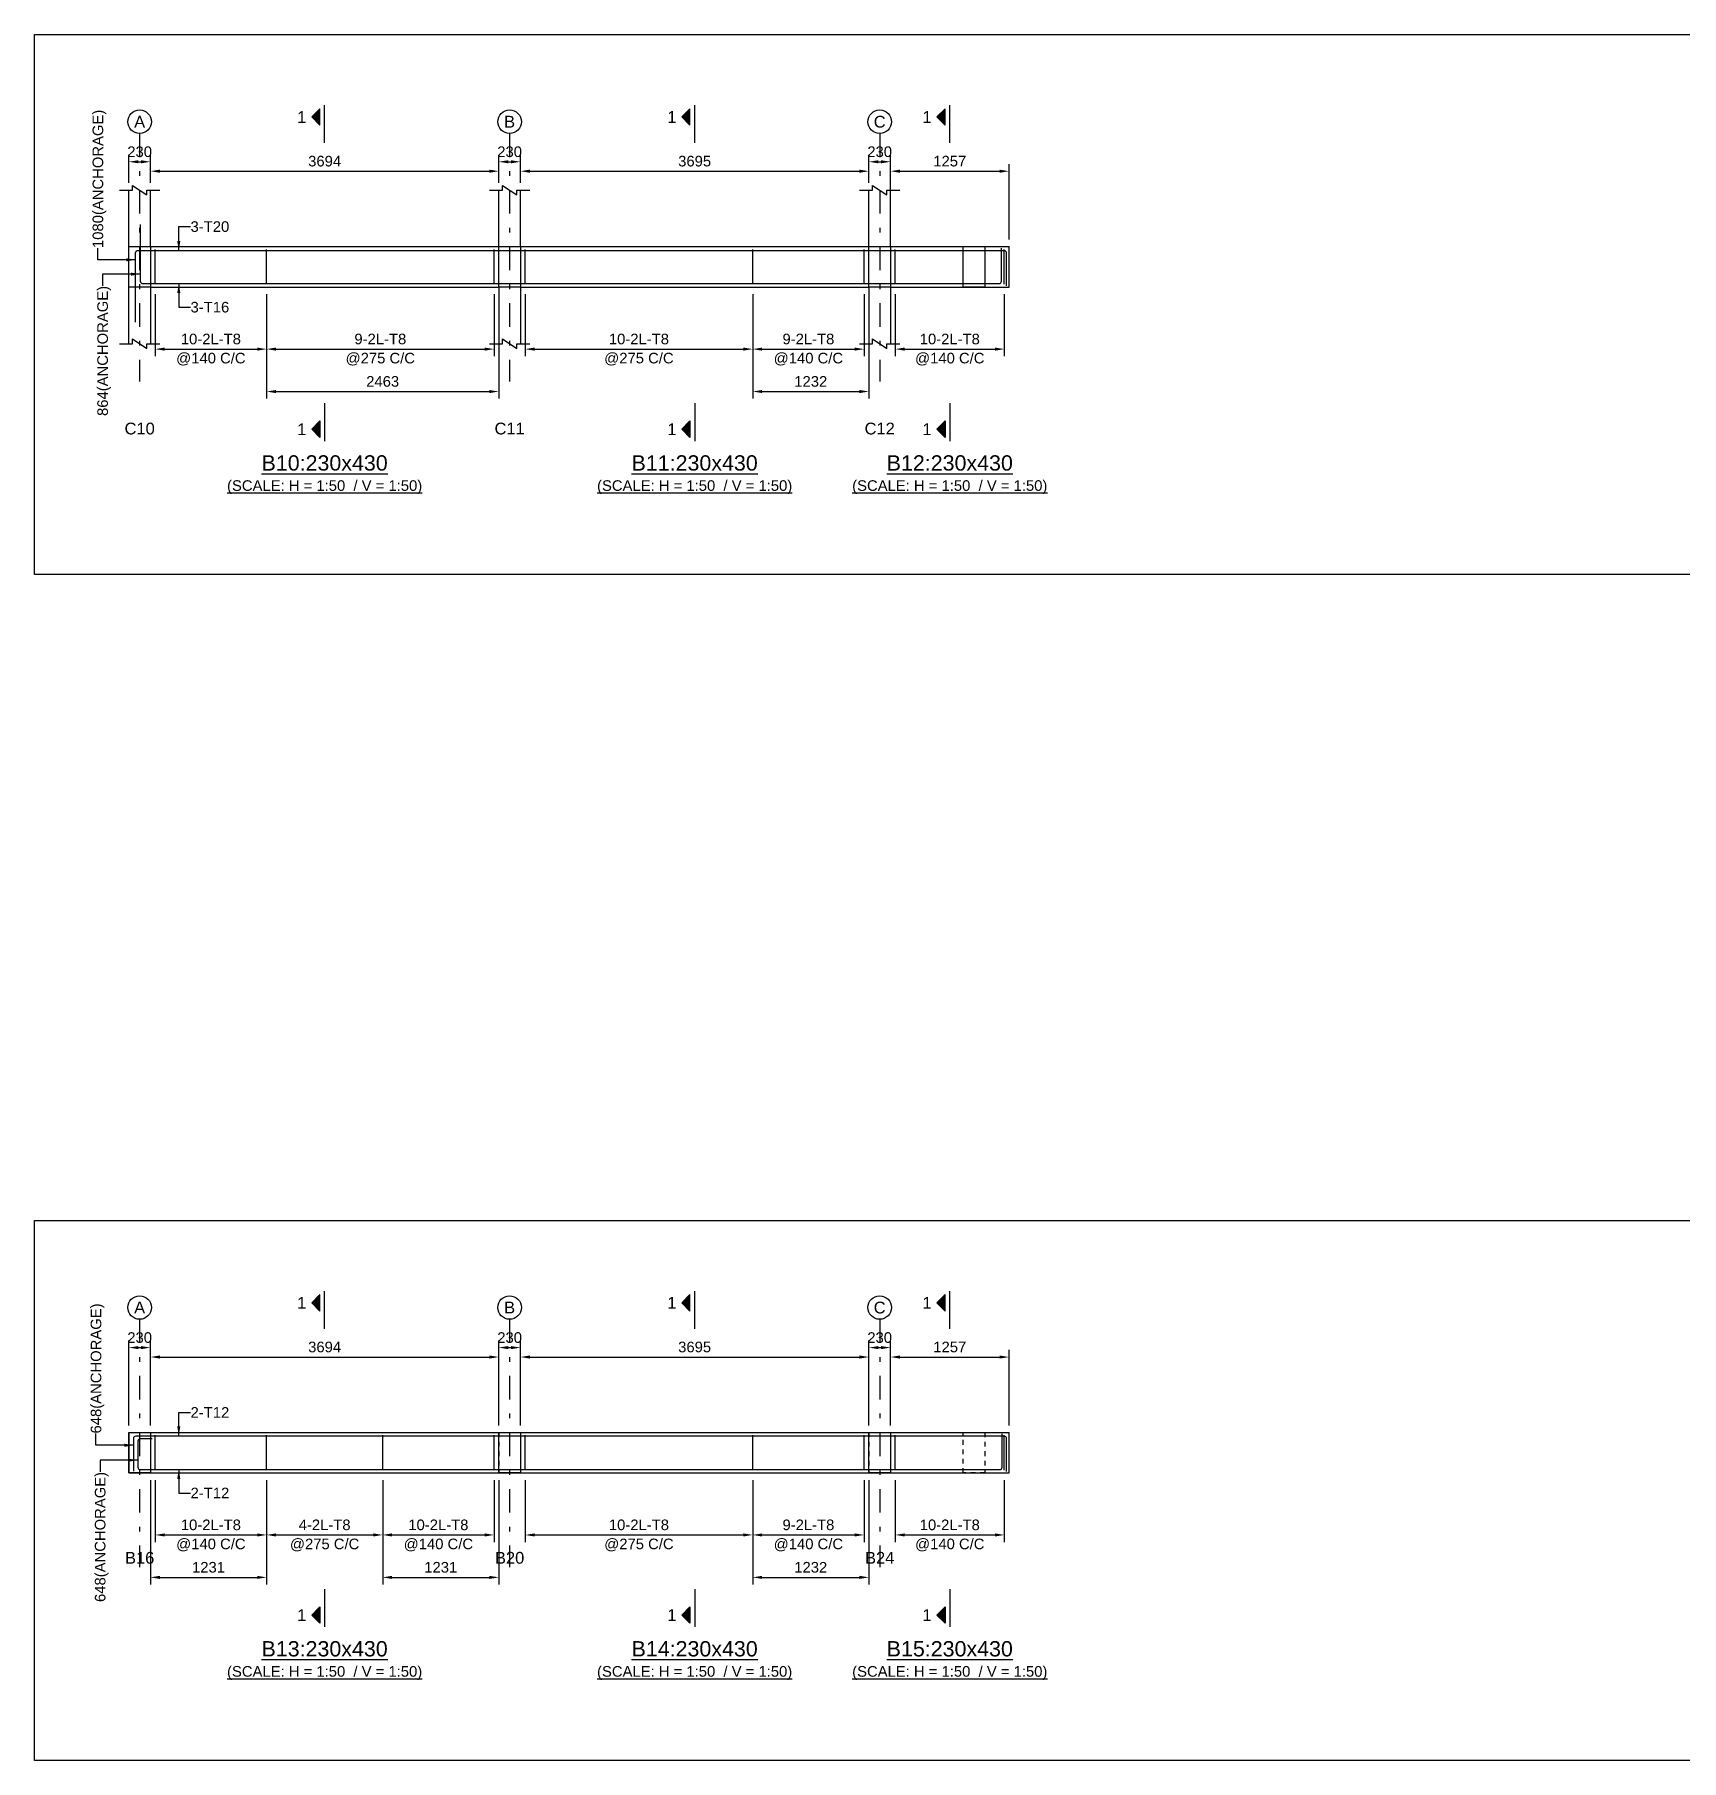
# Model space of a CAD drawing. Header units: inches. Extents: x -2000 to 93976, y -209440 to 3300.
# Drawn here: x -2000 to 32936, y -108800 to -72180 of the extents above; entities that cross this region are included whole.
import ezdxf
from ezdxf.enums import TextEntityAlignment as Align

# ---------------------------------------------------------------- set-up
doc = ezdxf.new("R2010")
doc.units = ezdxf.units.IN
doc.header["$LTSCALE"] = 1000
doc.header["$MEASUREMENT"] = 0
doc.linetypes.add('SCCenter', pattern=[1.2, 0.5, -0.3, 0.1, -0.3])
doc.linetypes.add('SCHidden', pattern=[0.2, 0.1, -0.1])
for name, color, linetype in [('Concrete Line', 2, 'Continuous'), ('Cut Line', 31, 'Continuous'), ('Dimension', 31, 'Continuous'), ('Grid', 8, 'Continuous'), ('Labels', 4, 'Continuous'), ('Labels_Support', 4, 'Continuous'), ('Link', 225, 'Continuous'), ('Reinforcement', 4, 'Continuous'), ('Schedule Border', 60, 'Continuous'), ('Section Mark', 5, 'Continuous'), ('Solid', 25, 'Continuous'), ('Text', 31, 'Continuous'), ('Text_Scale', 31, 'Continuous')]:
    doc.layers.add(name, color=color, linetype=linetype)
doc.styles.add('SC-SansSerif', font='SansSerif')
doc.styles.get("Standard").update_dxf_attribs({"font": 'txt.shx'})
doc.dimstyles.new('SCBBSDimStyl', dxfattribs={"dimtxt": 225, "dimasz": 200, "dimexe": 150, "dimexo": 150, "dimgap": 100, "dimtad": 1, "dimtoh": 1, "dimdec": 0, "dimzin": 0, "dimdsep": 46, "dimtxsty": 'SC-SansSerif', "dimcen": 0.09, "dimclrd": 8, "dimclre": 8, "dimclrt": 31, "dimadec": 0, "dimazin": 0, "dimtfac": 1, "dimtdec": 0, "dimtix": 1, "dimtofl": 0, "dimtmove": 0, "dimatfit": 3, "dimfxl": 1, "dimtolj": 1, "dimtzin": 0, "dimarcsym": 0})
doc.dimstyles.get("Standard").update_dxf_attribs({"dimtxt": 0.18, "dimasz": 200, "dimexe": 0.18, "dimexo": 0.0625, "dimgap": 0.09, "dimtad": 0, "dimtih": 1, "dimtoh": 1, "dimdec": 4, "dimzin": 0, "dimdsep": 46, "dimtxsty": 'Standard', "dimcen": 0.09, "dimadec": 0, "dimazin": 0, "dimtfac": 1, "dimtdec": 4, "dimtofl": 0, "dimtmove": 0, "dimatfit": 3, "dimfxl": 1, "dimtolj": 1, "dimtzin": 0, "dimarcsym": 0})

# ---------------------------------------------------------------- blocks, each defined once
blk = doc.blocks.new('*D47')
at = {"color": 8, "linetype": 'ByBlock', "lineweight": -2}
for p, q in [((560, -77690), (560, -79005)), ((2923, -77690), (2923, -79005)), ((760, -78855), (2723, -78855))]:
    blk.add_line(p, q, dxfattribs=at)
at = {"color": 8}
for points in [[(560, -78855), (760, -78822), (760, -78888)], [(2923, -78855), (2723, -78888), (2723, -78822)]]:
    blk.add_solid(points, dxfattribs=at)
at = {"layer": 'DEFPOINTS', "color": 31}
for p in [(560, -77540), (2923, -77540), (560, -78855)]:
    blk.add_point(p, dxfattribs=at)
at = {"color": 31, "char_height": 225, "attachment_point": 5, "style": 'SC-SansSerif'}
for s, insert in [('\\A1;10-2L-T8', (1741, -78642)), ('\\A1;@140 C/C', (1741, -79068))]:
    blk.add_mtext(s, dxfattribs=dict(at, insert=insert))
blk = doc.blocks.new('*D48')
at = {"color": 8, "linetype": 'ByBlock', "lineweight": -2}
for p, q in [((2923, -77690), (2923, -79005)), ((7748, -77690), (7748, -79005)), ((3123, -78855), (7548, -78855))]:
    blk.add_line(p, q, dxfattribs=at)
at = {"color": 8}
for points in [[(2923, -78855), (3123, -78822), (3123, -78888)], [(7748, -78855), (7548, -78888), (7548, -78822)]]:
    blk.add_solid(points, dxfattribs=at)
at = {"layer": 'DEFPOINTS', "color": 31}
for p in [(2923, -77540), (7748, -77540), (2923, -78855)]:
    blk.add_point(p, dxfattribs=at)
at = {"color": 31, "char_height": 225, "attachment_point": 5, "style": 'SC-SansSerif'}
for s, insert in [('\\A1;9-2L-T8', (5335, -78642)), ('\\A1;@275 C/C', (5335, -79068))]:
    blk.add_mtext(s, dxfattribs=dict(at, insert=insert))
blk = doc.blocks.new('*D49')
at = {"color": 8, "linetype": 'ByBlock', "lineweight": -2}
for p, q in [((2923, -77690), (2923, -79905)), ((7848, -77690), (7848, -79905)), ((3123, -79755), (7648, -79755))]:
    blk.add_line(p, q, dxfattribs=at)
at = {"color": 8}
for points in [[(2923, -79755), (3123, -79722), (3123, -79788)], [(7848, -79755), (7648, -79788), (7648, -79722)]]:
    blk.add_solid(points, dxfattribs=at)
at = {"layer": 'DEFPOINTS', "color": 31}
for p in [(2923, -77540), (7848, -77540), (2923, -79755)]:
    blk.add_point(p, dxfattribs=at)
at = {"color": 31, "insert": (5385, -79542), "char_height": 225, "attachment_point": 5, "style": 'SC-SansSerif'}
blk.add_mtext('\\A1;2463', dxfattribs=at)
blk = doc.blocks.new('*D50')
at = {"color": 8, "linetype": 'ByBlock', "lineweight": -2}
for p, q in [((8408, -77690), (8408, -79005)), ((13235, -77690), (13235, -79005)), ((8608, -78855), (13035, -78855))]:
    blk.add_line(p, q, dxfattribs=at)
at = {"color": 8}
for points in [[(8408, -78855), (8608, -78822), (8608, -78888)], [(13235, -78855), (13035, -78888), (13035, -78822)]]:
    blk.add_solid(points, dxfattribs=at)
at = {"layer": 'DEFPOINTS', "color": 31}
for p in [(8408, -77540), (13235, -77540), (8408, -78855)]:
    blk.add_point(p, dxfattribs=at)
at = {"color": 31, "char_height": 225, "attachment_point": 5, "style": 'SC-SansSerif'}
for s, insert in [('\\A1;10-2L-T8', (10821, -78642)), ('\\A1;@275 C/C', (10821, -79068))]:
    blk.add_mtext(s, dxfattribs=dict(at, insert=insert))
blk = doc.blocks.new('*D51')
at = {"color": 8, "linetype": 'ByBlock', "lineweight": -2}
for p, q in [((13235, -77690), (13235, -79005)), ((15598, -77690), (15598, -79005)), ((13435, -78855), (15398, -78855))]:
    blk.add_line(p, q, dxfattribs=at)
at = {"color": 8}
for points in [[(13235, -78855), (13435, -78822), (13435, -78888)], [(15598, -78855), (15398, -78888), (15398, -78822)]]:
    blk.add_solid(points, dxfattribs=at)
at = {"layer": 'DEFPOINTS', "color": 31}
for p in [(13235, -77540), (15598, -77540), (13235, -78855)]:
    blk.add_point(p, dxfattribs=at)
at = {"color": 31, "char_height": 225, "attachment_point": 5, "style": 'SC-SansSerif'}
for s, insert in [('\\A1;9-2L-T8', (14416, -78642)), ('\\A1;@140 C/C', (14416, -79068))]:
    blk.add_mtext(s, dxfattribs=dict(at, insert=insert))
blk = doc.blocks.new('*D52')
at = {"color": 8, "linetype": 'ByBlock', "lineweight": -2}
for p, q in [((13235, -77690), (13235, -79905)), ((15698, -77690), (15698, -79905)), ((13435, -79755), (15498, -79755))]:
    blk.add_line(p, q, dxfattribs=at)
at = {"color": 8}
for points in [[(13235, -79755), (13435, -79722), (13435, -79788)], [(15698, -79755), (15498, -79788), (15498, -79722)]]:
    blk.add_solid(points, dxfattribs=at)
at = {"layer": 'DEFPOINTS', "color": 31}
for p in [(13235, -77540), (15698, -77540), (13235, -79755)]:
    blk.add_point(p, dxfattribs=at)
at = {"color": 31, "insert": (14466, -79542), "char_height": 225, "attachment_point": 5, "style": 'SC-SansSerif'}
blk.add_mtext('\\A1;1232', dxfattribs=at)
blk = doc.blocks.new('*D53')
at = {"color": 8, "linetype": 'ByBlock', "lineweight": -2}
for p, q in [((16258, -77690), (16258, -79005)), ((18572, -77690), (18572, -79005)), ((16458, -78855), (18372, -78855))]:
    blk.add_line(p, q, dxfattribs=at)
at = {"color": 8}
for points in [[(16258, -78855), (16458, -78822), (16458, -78888)], [(18572, -78855), (18372, -78888), (18372, -78822)]]:
    blk.add_solid(points, dxfattribs=at)
at = {"layer": 'DEFPOINTS', "color": 31}
for p in [(16258, -77540), (18572, -77540), (16258, -78855)]:
    blk.add_point(p, dxfattribs=at)
at = {"color": 31, "char_height": 225, "attachment_point": 5, "style": 'SC-SansSerif'}
for s, insert in [('\\A1;10-2L-T8', (17415, -78642)), ('\\A1;@140 C/C', (17415, -79068))]:
    blk.add_mtext(s, dxfattribs=dict(at, insert=insert))
blk = doc.blocks.new('*D60')
at = {"color": 8, "linetype": 'ByBlock', "lineweight": -2}
for p, q in [((460, -75330), (460, -74930)), ((7848, -75330), (7848, -74930)), ((660, -75080), (7648, -75080))]:
    blk.add_line(p, q, dxfattribs=at)
at = {"color": 8}
for points in [[(460, -75080), (660, -75047), (660, -75113)], [(7848, -75080), (7648, -75113), (7648, -75047)]]:
    blk.add_solid(points, dxfattribs=at)
at = {"layer": 'DEFPOINTS', "color": 31}
for p in [(460, -75080), (460, -75480), (7848, -75480)]:
    blk.add_point(p, dxfattribs=at)
at = {"color": 31, "insert": (4154, -74868), "char_height": 225, "attachment_point": 5, "style": 'SC-SansSerif'}
blk.add_mtext('\\A1;3694', dxfattribs=at)
blk = doc.blocks.new('*D61')
at = {"color": 8, "linetype": 'ByBlock', "lineweight": -2}
for p, q in [((8308, -75330), (8308, -74930)), ((15698, -75330), (15698, -74930)), ((8508, -75080), (15498, -75080))]:
    blk.add_line(p, q, dxfattribs=at)
at = {"color": 8}
for points in [[(8308, -75080), (8508, -75047), (8508, -75113)], [(15698, -75080), (15498, -75113), (15498, -75047)]]:
    blk.add_solid(points, dxfattribs=at)
at = {"layer": 'DEFPOINTS', "color": 31}
for p in [(8308, -75080), (8308, -75480), (15698, -75480)]:
    blk.add_point(p, dxfattribs=at)
at = {"color": 31, "insert": (12003, -74868), "char_height": 225, "attachment_point": 5, "style": 'SC-SansSerif'}
blk.add_mtext('\\A1;3695', dxfattribs=at)
blk = doc.blocks.new('*D62')
at = {"color": 8, "linetype": 'ByBlock', "lineweight": -2}
for p, q in [((16158, -75330), (16158, -74930)), ((18672, -76530), (18672, -74930)), ((16358, -75080), (18472, -75080))]:
    blk.add_line(p, q, dxfattribs=at)
at = {"color": 8}
for points in [[(16158, -75080), (16358, -75047), (16358, -75113)], [(18672, -75080), (18472, -75113), (18472, -75047)]]:
    blk.add_solid(points, dxfattribs=at)
at = {"layer": 'DEFPOINTS', "color": 31}
for p in [(16158, -75080), (16158, -75480), (18672, -76680)]:
    blk.add_point(p, dxfattribs=at)
at = {"color": 31, "insert": (17415, -74868), "char_height": 225, "attachment_point": 5, "style": 'SC-SansSerif'}
blk.add_mtext('\\A1;1257', dxfattribs=at)
blk = doc.blocks.new('*D63')
at = {"color": 8, "linetype": 'ByBlock', "lineweight": -2}
for p, q in [((0, -75330), (0, -74730)), ((200, -74880), (260, -74880)), ((460, -75330), (460, -74730))]:
    blk.add_line(p, q, dxfattribs=at)
at = {"color": 8}
for points in [[(0, -74880), (200, -74847), (200, -74913)], [(460, -74880), (260, -74913), (260, -74847)]]:
    blk.add_solid(points, dxfattribs=at)
at = {"layer": 'DEFPOINTS', "color": 31}
for p in [(0, -74880), (0, -75480), (460, -75480)]:
    blk.add_point(p, dxfattribs=at)
at = {"color": 31, "insert": (230, -74668), "char_height": 225, "attachment_point": 5, "style": 'SC-SansSerif'}
blk.add_mtext('\\A1;230', dxfattribs=at)
blk = doc.blocks.new('*D64')
at = {"color": 8, "linetype": 'ByBlock', "lineweight": -2}
for p, q in [((7848, -75330), (7848, -74730)), ((8048, -74880), (8108, -74880)), ((8308, -75330), (8308, -74730))]:
    blk.add_line(p, q, dxfattribs=at)
at = {"color": 8}
for points in [[(7848, -74880), (8048, -74847), (8048, -74913)], [(8308, -74880), (8108, -74913), (8108, -74847)]]:
    blk.add_solid(points, dxfattribs=at)
at = {"layer": 'DEFPOINTS', "color": 31}
for p in [(7848, -74880), (7848, -75480), (8308, -75480)]:
    blk.add_point(p, dxfattribs=at)
at = {"color": 31, "insert": (8078, -74668), "char_height": 225, "attachment_point": 5, "style": 'SC-SansSerif'}
blk.add_mtext('\\A1;230', dxfattribs=at)
blk = doc.blocks.new('*D65')
at = {"color": 8, "linetype": 'ByBlock', "lineweight": -2}
for p, q in [((15698, -75330), (15698, -74730)), ((15898, -74880), (15958, -74880)), ((16158, -76530), (16158, -74730))]:
    blk.add_line(p, q, dxfattribs=at)
at = {"color": 8}
for points in [[(15698, -74880), (15898, -74847), (15898, -74913)], [(16158, -74880), (15958, -74913), (15958, -74847)]]:
    blk.add_solid(points, dxfattribs=at)
at = {"layer": 'DEFPOINTS', "color": 31}
for p in [(15698, -74880), (15698, -75480), (16158, -76680)]:
    blk.add_point(p, dxfattribs=at)
at = {"color": 31, "insert": (15928, -74668), "char_height": 225, "attachment_point": 5, "style": 'SC-SansSerif'}
blk.add_mtext('\\A1;230', dxfattribs=at)
blk = doc.blocks.new('*D66')
at = {"color": 8, "linetype": 'ByBlock', "lineweight": -2}
for p, q in [((560, -102850), (560, -104165)), ((2923, -102850), (2923, -104165)), ((760, -104015), (2723, -104015))]:
    blk.add_line(p, q, dxfattribs=at)
at = {"color": 8}
for points in [[(560, -104015), (760, -103982), (760, -104048)], [(2923, -104015), (2723, -104048), (2723, -103982)]]:
    blk.add_solid(points, dxfattribs=at)
at = {"layer": 'DEFPOINTS', "color": 31}
for p in [(560, -102700), (2923, -102700), (560, -104015)]:
    blk.add_point(p, dxfattribs=at)
at = {"color": 31, "char_height": 225, "attachment_point": 5, "style": 'SC-SansSerif'}
for s, insert in [('\\A1;10-2L-T8', (1741, -103802)), ('\\A1;@140 C/C', (1741, -104228))]:
    blk.add_mtext(s, dxfattribs=dict(at, insert=insert))
blk = doc.blocks.new('*D67')
at = {"color": 8, "linetype": 'ByBlock', "lineweight": -2}
for p, q in [((460, -102850), (460, -105065)), ((2923, -102850), (2923, -105065)), ((660, -104915), (2723, -104915))]:
    blk.add_line(p, q, dxfattribs=at)
at = {"color": 8}
for points in [[(460, -104915), (660, -104882), (660, -104948)], [(2923, -104915), (2723, -104948), (2723, -104882)]]:
    blk.add_solid(points, dxfattribs=at)
at = {"layer": 'DEFPOINTS', "color": 31}
for p in [(460, -102700), (2923, -102700), (460, -104915)]:
    blk.add_point(p, dxfattribs=at)
at = {"color": 31, "insert": (1691, -104702), "char_height": 225, "attachment_point": 5, "style": 'SC-SansSerif'}
blk.add_mtext('\\A1;1231', dxfattribs=at)
blk = doc.blocks.new('*D68')
at = {"color": 8, "linetype": 'ByBlock', "lineweight": -2}
for p, q in [((2923, -102850), (2923, -104165)), ((5385, -102850), (5385, -104165)), ((3123, -104015), (5185, -104015))]:
    blk.add_line(p, q, dxfattribs=at)
at = {"color": 8}
for points in [[(2923, -104015), (3123, -103982), (3123, -104048)], [(5385, -104015), (5185, -104048), (5185, -103982)]]:
    blk.add_solid(points, dxfattribs=at)
at = {"layer": 'DEFPOINTS', "color": 31}
for p in [(2923, -102700), (5385, -102700), (2923, -104015)]:
    blk.add_point(p, dxfattribs=at)
at = {"color": 31, "char_height": 225, "attachment_point": 5, "style": 'SC-SansSerif'}
for s, insert in [('\\A1;4-2L-T8', (4154, -103802)), ('\\A1;@275 C/C', (4154, -104228))]:
    blk.add_mtext(s, dxfattribs=dict(at, insert=insert))
blk = doc.blocks.new('*D69')
at = {"color": 8, "linetype": 'ByBlock', "lineweight": -2}
for p, q in [((5385, -102850), (5385, -104165)), ((7748, -102850), (7748, -104165)), ((5585, -104015), (7548, -104015))]:
    blk.add_line(p, q, dxfattribs=at)
at = {"color": 8}
for points in [[(5385, -104015), (5585, -103982), (5585, -104048)], [(7748, -104015), (7548, -104048), (7548, -103982)]]:
    blk.add_solid(points, dxfattribs=at)
at = {"layer": 'DEFPOINTS', "color": 31}
for p in [(5385, -102700), (7748, -102700), (5385, -104015)]:
    blk.add_point(p, dxfattribs=at)
at = {"color": 31, "char_height": 225, "attachment_point": 5, "style": 'SC-SansSerif'}
for s, insert in [('\\A1;10-2L-T8', (6567, -103802)), ('\\A1;@140 C/C', (6567, -104228))]:
    blk.add_mtext(s, dxfattribs=dict(at, insert=insert))
blk = doc.blocks.new('*D70')
at = {"color": 8, "linetype": 'ByBlock', "lineweight": -2}
for p, q in [((5385, -102850), (5385, -105065)), ((7848, -102850), (7848, -105065)), ((5585, -104915), (7648, -104915))]:
    blk.add_line(p, q, dxfattribs=at)
at = {"color": 8}
for points in [[(5385, -104915), (5585, -104882), (5585, -104948)], [(7848, -104915), (7648, -104948), (7648, -104882)]]:
    blk.add_solid(points, dxfattribs=at)
at = {"layer": 'DEFPOINTS', "color": 31}
for p in [(5385, -102700), (7848, -102700), (5385, -104915)]:
    blk.add_point(p, dxfattribs=at)
at = {"color": 31, "insert": (6617, -104702), "char_height": 225, "attachment_point": 5, "style": 'SC-SansSerif'}
blk.add_mtext('\\A1;1231', dxfattribs=at)
blk = doc.blocks.new('*D71')
at = {"color": 8, "linetype": 'ByBlock', "lineweight": -2}
for p, q in [((8408, -102850), (8408, -104165)), ((13235, -102850), (13235, -104165)), ((8608, -104015), (13035, -104015))]:
    blk.add_line(p, q, dxfattribs=at)
at = {"color": 8}
for points in [[(8408, -104015), (8608, -103982), (8608, -104048)], [(13235, -104015), (13035, -104048), (13035, -103982)]]:
    blk.add_solid(points, dxfattribs=at)
at = {"layer": 'DEFPOINTS', "color": 31}
for p in [(8408, -102700), (13235, -102700), (8408, -104015)]:
    blk.add_point(p, dxfattribs=at)
at = {"color": 31, "char_height": 225, "attachment_point": 5, "style": 'SC-SansSerif'}
for s, insert in [('\\A1;10-2L-T8', (10821, -103802)), ('\\A1;@275 C/C', (10821, -104228))]:
    blk.add_mtext(s, dxfattribs=dict(at, insert=insert))
blk = doc.blocks.new('*D72')
at = {"color": 8, "linetype": 'ByBlock', "lineweight": -2}
for p, q in [((13235, -102850), (13235, -104165)), ((15598, -102850), (15598, -104165)), ((13435, -104015), (15398, -104015))]:
    blk.add_line(p, q, dxfattribs=at)
at = {"color": 8}
for points in [[(13235, -104015), (13435, -103982), (13435, -104048)], [(15598, -104015), (15398, -104048), (15398, -103982)]]:
    blk.add_solid(points, dxfattribs=at)
at = {"layer": 'DEFPOINTS', "color": 31}
for p in [(13235, -102700), (15598, -102700), (13235, -104015)]:
    blk.add_point(p, dxfattribs=at)
at = {"color": 31, "char_height": 225, "attachment_point": 5, "style": 'SC-SansSerif'}
for s, insert in [('\\A1;9-2L-T8', (14416, -103802)), ('\\A1;@140 C/C', (14416, -104228))]:
    blk.add_mtext(s, dxfattribs=dict(at, insert=insert))
blk = doc.blocks.new('*D73')
at = {"color": 8, "linetype": 'ByBlock', "lineweight": -2}
for p, q in [((13235, -102850), (13235, -105065)), ((15698, -102850), (15698, -105065)), ((13435, -104915), (15498, -104915))]:
    blk.add_line(p, q, dxfattribs=at)
at = {"color": 8}
for points in [[(13235, -104915), (13435, -104882), (13435, -104948)], [(15698, -104915), (15498, -104948), (15498, -104882)]]:
    blk.add_solid(points, dxfattribs=at)
at = {"layer": 'DEFPOINTS', "color": 31}
for p in [(13235, -102700), (15698, -102700), (13235, -104915)]:
    blk.add_point(p, dxfattribs=at)
at = {"color": 31, "insert": (14466, -104702), "char_height": 225, "attachment_point": 5, "style": 'SC-SansSerif'}
blk.add_mtext('\\A1;1232', dxfattribs=at)
blk = doc.blocks.new('*D74')
at = {"color": 8, "linetype": 'ByBlock', "lineweight": -2}
for p, q in [((16258, -102850), (16258, -104165)), ((18572, -102850), (18572, -104165)), ((16458, -104015), (18372, -104015))]:
    blk.add_line(p, q, dxfattribs=at)
at = {"color": 8}
for points in [[(16258, -104015), (16458, -103982), (16458, -104048)], [(18572, -104015), (18372, -104048), (18372, -103982)]]:
    blk.add_solid(points, dxfattribs=at)
at = {"layer": 'DEFPOINTS', "color": 31}
for p in [(16258, -102700), (18572, -102700), (16258, -104015)]:
    blk.add_point(p, dxfattribs=at)
at = {"color": 31, "char_height": 225, "attachment_point": 5, "style": 'SC-SansSerif'}
for s, insert in [('\\A1;10-2L-T8', (17415, -103802)), ('\\A1;@140 C/C', (17415, -104228))]:
    blk.add_mtext(s, dxfattribs=dict(at, insert=insert))
blk = doc.blocks.new('*D81')
at = {"color": 8, "linetype": 'ByBlock', "lineweight": -2}
for p, q in [((460, -101690), (460, -100090)), ((660, -100240), (7648, -100240)), ((7848, -101690), (7848, -100090))]:
    blk.add_line(p, q, dxfattribs=at)
at = {"color": 8}
for points in [[(460, -100240), (660, -100207), (660, -100273)], [(7848, -100240), (7648, -100273), (7648, -100207)]]:
    blk.add_solid(points, dxfattribs=at)
at = {"layer": 'DEFPOINTS', "color": 31}
for p in [(460, -100240), (460, -101840), (7848, -101840)]:
    blk.add_point(p, dxfattribs=at)
at = {"color": 31, "insert": (4154, -100028), "char_height": 225, "attachment_point": 5, "style": 'SC-SansSerif'}
blk.add_mtext('\\A1;3694', dxfattribs=at)
blk = doc.blocks.new('*D82')
at = {"color": 8, "linetype": 'ByBlock', "lineweight": -2}
for p, q in [((8308, -101690), (8308, -100090)), ((8508, -100240), (15498, -100240)), ((15698, -101690), (15698, -100090))]:
    blk.add_line(p, q, dxfattribs=at)
at = {"color": 8}
for points in [[(8308, -100240), (8508, -100207), (8508, -100273)], [(15698, -100240), (15498, -100273), (15498, -100207)]]:
    blk.add_solid(points, dxfattribs=at)
at = {"layer": 'DEFPOINTS', "color": 31}
for p in [(8308, -100240), (8308, -101840), (15698, -101840)]:
    blk.add_point(p, dxfattribs=at)
at = {"color": 31, "insert": (12003, -100028), "char_height": 225, "attachment_point": 5, "style": 'SC-SansSerif'}
blk.add_mtext('\\A1;3695', dxfattribs=at)
blk = doc.blocks.new('*D83')
at = {"color": 8, "linetype": 'ByBlock', "lineweight": -2}
for p, q in [((16158, -101690), (16158, -100090)), ((16358, -100240), (18472, -100240)), ((18672, -101690), (18672, -100090))]:
    blk.add_line(p, q, dxfattribs=at)
at = {"color": 8}
for points in [[(16158, -100240), (16358, -100207), (16358, -100273)], [(18672, -100240), (18472, -100273), (18472, -100207)]]:
    blk.add_solid(points, dxfattribs=at)
at = {"layer": 'DEFPOINTS', "color": 31}
for p in [(16158, -100240), (16158, -101840), (18672, -101840)]:
    blk.add_point(p, dxfattribs=at)
at = {"color": 31, "insert": (17415, -100028), "char_height": 225, "attachment_point": 5, "style": 'SC-SansSerif'}
blk.add_mtext('\\A1;1257', dxfattribs=at)
blk = doc.blocks.new('*D84')
at = {"color": 8, "linetype": 'ByBlock', "lineweight": -2}
for p, q in [((0, -101690), (0, -99890)), ((460, -101690), (460, -99890)), ((200, -100040), (260, -100040))]:
    blk.add_line(p, q, dxfattribs=at)
at = {"color": 8}
for points in [[(0, -100040), (200, -100007), (200, -100073)], [(460, -100040), (260, -100073), (260, -100007)]]:
    blk.add_solid(points, dxfattribs=at)
at = {"layer": 'DEFPOINTS', "color": 31}
for p in [(0, -100040), (0, -101840), (460, -101840)]:
    blk.add_point(p, dxfattribs=at)
at = {"color": 31, "insert": (230, -99828), "char_height": 225, "attachment_point": 5, "style": 'SC-SansSerif'}
blk.add_mtext('\\A1;230', dxfattribs=at)
blk = doc.blocks.new('*D85')
at = {"color": 8, "linetype": 'ByBlock', "lineweight": -2}
for p, q in [((7848, -101690), (7848, -99890)), ((8308, -101690), (8308, -99890)), ((8048, -100040), (8108, -100040))]:
    blk.add_line(p, q, dxfattribs=at)
at = {"color": 8}
for points in [[(7848, -100040), (8048, -100007), (8048, -100073)], [(8308, -100040), (8108, -100073), (8108, -100007)]]:
    blk.add_solid(points, dxfattribs=at)
at = {"layer": 'DEFPOINTS', "color": 31}
for p in [(7848, -100040), (7848, -101840), (8308, -101840)]:
    blk.add_point(p, dxfattribs=at)
at = {"color": 31, "insert": (8078, -99828), "char_height": 225, "attachment_point": 5, "style": 'SC-SansSerif'}
blk.add_mtext('\\A1;230', dxfattribs=at)
blk = doc.blocks.new('*D86')
at = {"color": 8, "linetype": 'ByBlock', "lineweight": -2}
for p, q in [((15698, -101690), (15698, -99890)), ((16158, -101690), (16158, -99890)), ((15898, -100040), (15958, -100040))]:
    blk.add_line(p, q, dxfattribs=at)
at = {"color": 8}
for points in [[(15698, -100040), (15898, -100007), (15898, -100073)], [(16158, -100040), (15958, -100073), (15958, -100007)]]:
    blk.add_solid(points, dxfattribs=at)
at = {"layer": 'DEFPOINTS', "color": 31}
for p in [(15698, -100040), (15698, -101840), (16158, -101840)]:
    blk.add_point(p, dxfattribs=at)
at = {"color": 31, "insert": (15928, -99828), "char_height": 225, "attachment_point": 5, "style": 'SC-SansSerif'}
blk.add_mtext('\\A1;230', dxfattribs=at)

msp = doc.modelspace()

# ---------------------------------------------------------------- hatches: boundary and pattern name
at = {"layer": 'Solid'}
for points in [[(4054, -73755), (3879, -73930), (4054, -74105), (4054, -73755)], [(11903.5, -73755), (11728.5, -73930), (11903.5, -74105), (11903.5, -73755)], [(17315.5, -73755), (17140.5, -73930), (17315.5, -74105), (17315.5, -73755)], [(4054, -80730), (3879, -80555), (4054, -80380), (4054, -80730)], [(11903.5, -80730), (11728.5, -80555), (11903.5, -80380), (11903.5, -80730)], [(17315.5, -80730), (17140.5, -80555), (17315.5, -80380), (17315.5, -80730)], [(4054, -98915), (3879, -99090), (4054, -99265), (4054, -98915)], [(11903.5, -98915), (11728.5, -99090), (11903.5, -99265), (11903.5, -98915)], [(17315.5, -98915), (17140.5, -99090), (17315.5, -99265), (17315.5, -98915)], [(4054, -105890), (3879, -105715), (4054, -105540), (4054, -105890)], [(11903.5, -105890), (11728.5, -105715), (11903.5, -105540), (11903.5, -105890)], [(17315.5, -105890), (17140.5, -105715), (17315.5, -105540), (17315.5, -105890)]]:
    msp.add_hatch(color=256, dxfattribs=at).paths.add_polyline_path(points, flags=0)

# ---------------------------------------------------------------- linework, layer by layer
at = {"layer": 'Concrete Line'}
for p, q in [((0, -78740), (0, -75480)), ((460, -76680), (460, -75480)), ((7848, -76680), (7848, -75480)), ((8308, -76680), (8308, -75480)), ((15698, -76680), (15698, -75480)), ((16158, -76680), (16158, -75480)), ((18672, -77540), (18672, -76680)), ((460, -77540), (460, -78740)), ((7848, -77540), (7848, -78740)), ((8308, -77540), (8308, -78740)), ((15698, -77540), (15698, -78740)), ((16158, -77540), (16158, -78740)), ((18672, -102700), (18672, -101840))]:
    msp.add_line(p, q, dxfattribs=at)
for points in [[(0, -76680), (460, -76680), (460, -76680), (460, -77540), (460, -77540), (0, -77540), (0, -77540), (0, -76680)], [(7848, -76680), (8308, -76680), (8308, -76680), (8308, -77540), (8308, -77540), (7848, -77540), (7848, -77540), (7848, -76680)], [(15698, -76680), (16158, -76680), (16158, -76680), (16158, -77540), (16158, -77540), (15698, -77540), (15698, -77540), (15698, -76680)], [(17698, -76680), (18158, -76680), (18158, -76680), (18158, -77540), (18158, -77540), (17698, -77540), (17698, -77540), (17698, -76680)], [(0, -101840), (460, -101840), (460, -101840), (460, -102700), (460, -102700), (0, -102700), (0, -102700), (0, -101840)], [(7848, -102700), (7848, -101840), (7848, -101840), (8308, -101840), (8308, -101840), (8308, -102700), (8308, -102700), (7848, -102700)], [(15698, -102700), (15698, -101840), (15698, -101840), (16158, -101840), (16158, -101840), (16158, -102700), (16158, -102700), (15698, -102700)]]:
    msp.add_lwpolyline(points, close=True, dxfattribs=at)
at = {"layer": 'Concrete Line', "linetype": 'SCHidden'}
for points in [[(0, -76680), (460, -76680), (460, -76680), (460, -77540), (460, -77540), (0, -77540), (0, -77540), (0, -76680)], [(7848, -76680), (8308, -76680), (8308, -76680), (8308, -77540), (8308, -77540), (7848, -77540), (7848, -77540), (7848, -76680)], [(15698, -76680), (16158, -76680), (16158, -76680), (16158, -77540), (16158, -77540), (15698, -77540), (15698, -77540), (15698, -76680)], [(17698, -76680), (18158, -76680), (18158, -76680), (18158, -77540), (18158, -77540), (17698, -77540), (17698, -77540), (17698, -76680)], [(0, -101840), (460, -101840), (460, -101840), (460, -102700), (460, -102700), (0, -102700), (0, -102700), (0, -101840)], [(7848, -102700), (7848, -101840), (7848, -101840), (8308, -101840), (8308, -101840), (8308, -102700), (8308, -102700), (7848, -102700)], [(15698, -102700), (15698, -101840), (15698, -101840), (16158, -101840), (16158, -101840), (16158, -102700), (16158, -102700), (15698, -102700)], [(17698, -101840), (18158, -101840), (18158, -101840), (18158, -102700), (18158, -102700), (17698, -102700), (17698, -102700), (17698, -101840)]]:
    msp.add_lwpolyline(points, close=True, dxfattribs=at)
at = {"layer": 'Concrete Line'}
for points in [[(460, -76680), (7848, -76680)], [(8308, -76680), (15698, -76680)], [(16158, -76680), (18672, -76680)], [(460, -77540), (7848, -77540)], [(8308, -77540), (15698, -77540)], [(16158, -77540), (18672, -77540)], [(0, -101840), (460, -101840)], [(0, -101840), (0, -102700)], [(460, -101840), (7848, -101840)], [(7848, -101840), (8308, -101840)], [(8308, -101840), (15698, -101840)], [(15698, -101840), (16158, -101840)], [(16158, -101840), (18672, -101840)], [(0, -102700), (460, -102700)], [(460, -102700), (7848, -102700)], [(7848, -102700), (8308, -102700)], [(8308, -102700), (15698, -102700)], [(15698, -102700), (16158, -102700)], [(16158, -102700), (18672, -102700)]]:
    msp.add_lwpolyline(points, dxfattribs=at)
at = {"layer": 'Concrete Line', "color": 8, "linetype": 'SCHidden'}
for points in [[(460, -101840), (460, -102700)], [(7848, -101840), (7848, -102700)], [(8308, -101840), (8308, -102700)], [(15698, -101840), (15698, -102700)], [(16158, -101840), (16158, -102700)]]:
    msp.add_lwpolyline(points, dxfattribs=at)
at = {"layer": 'Cut Line'}
for points in [[(-200, -75480), (80, -75480), (80, -75380), (380, -75580), (380, -75480), (660, -75480)], [(7648, -75480), (7928, -75480), (7928, -75380), (8228, -75580), (8228, -75480), (8508, -75480)], [(15498, -75480), (15778, -75480), (15778, -75380), (16078, -75580), (16078, -75480), (16358, -75480)], [(-200, -78740), (80, -78740), (80, -78640), (380, -78840), (380, -78740), (660, -78740)], [(7648, -78740), (7928, -78740), (7928, -78640), (8228, -78840), (8228, -78740), (8508, -78740)], [(15498, -78740), (15778, -78740), (15778, -78640), (16078, -78840), (16078, -78740), (16358, -78740)]]:
    msp.add_lwpolyline(points, dxfattribs=at)
at = {"layer": 'Grid', "linetype": 'SCCenter'}
for p, q in [((230, -74280), (230, -79540)), ((8078, -74280), (8078, -79540)), ((15928, -74280), (15928, -79540)), ((230, -99440), (230, -104700)), ((8078, -99440), (8078, -104700)), ((15928, -99440), (15928, -104700))]:
    msp.add_line(p, q, dxfattribs=at)
at = {"layer": 'Grid'}
for centre in [(230, -74030), (8078, -74030), (15928, -74030), (230, -99190), (8078, -99190), (15928, -99190)]:
    msp.add_circle(centre, 250, dxfattribs=at)
at = {"layer": 'Link'}
for p, q in [((560, -77480), (560, -76740)), ((2922.7, -77480), (2922.7, -76740)), ((7748, -77480), (7748, -76740)), ((8408, -77480), (8408, -76740)), ((13234.7, -77480), (13234.7, -76740)), ((15598, -77480), (15598, -76740)), ((16258, -77480), (16258, -76740)), ((18572, -77480), (18572, -76740)), ((560, -102640), (560, -101900)), ((2922.7, -102640), (2922.7, -101900)), ((5385.3, -102640), (5385.3, -101900)), ((7748, -102640), (7748, -101900)), ((8408, -102640), (8408, -101900)), ((13234.7, -102640), (13234.7, -101900)), ((15598, -102640), (15598, -101900)), ((16258, -102640), (16258, -101900)), ((18572, -102640), (18572, -101900))]:
    msp.add_line(p, q, dxfattribs=at)
at = {"layer": 'Reinforcement'}
for points in [[(244, -76208), (244, -77414, 0.4142136), (294, -77464), (18461.5, -77464, 0.4142135), (18511.5, -77414), (18511.5, -76710)], [(144, -78284), (144, -76810, -0.4142136), (194, -76760), (18562, -76760, -0.4142136), (18612, -76810), (18612, -77510)], [(104, -102660), (104, -101962, -0.4142136), (154, -101912), (18561.5, -101912, -0.4142135), (18611.5, -101962), (18611.5, -102670)], [(492, -101976), (242, -101976, 0.4142136), (192, -102026), (192, -102578, 0.4142136), (242, -102628), (18473.5, -102628, 0.4142135), (18523.5, -102578), (18523.5, -101870)]]:
    msp.add_lwpolyline(points, format="xyb", dxfattribs=at)
at = {"layer": 'Schedule Border'}
for points in [[(-2000, -72180), (67872, -72180), (67872, -83640), (-2000, -83640)], [(-2000, -97340), (67871.5, -97340), (67871.5, -108800), (-2000, -108800)]]:
    msp.add_lwpolyline(points, close=True, dxfattribs=at)
at = {"layer": 'Section Mark'}
for points in [[(4054, -73755), (3879, -73930), (4054, -74105), (4054, -73755)], [(4154, -74480), (4154, -73680)], [(11903.5, -73755), (11728.5, -73930), (11903.5, -74105), (11903.5, -73755)], [(12003.5, -74480), (12003.5, -73680)], [(17315.5, -73755), (17140.5, -73930), (17315.5, -74105), (17315.5, -73755)], [(17415.5, -74480), (17415.5, -73680)], [(4154, -80005), (4154, -80805)], [(12003.5, -80005), (12003.5, -80805)], [(17415.5, -80005), (17415.5, -80805)], [(4054, -80730), (3879, -80555), (4054, -80380), (4054, -80730)], [(11903.5, -80730), (11728.5, -80555), (11903.5, -80380), (11903.5, -80730)], [(17315.5, -80730), (17140.5, -80555), (17315.5, -80380), (17315.5, -80730)], [(4154, -99640), (4154, -98840)], [(12003.5, -99640), (12003.5, -98840)], [(17415.5, -99640), (17415.5, -98840)], [(4054, -98915), (3879, -99090), (4054, -99265), (4054, -98915)], [(11903.5, -98915), (11728.5, -99090), (11903.5, -99265), (11903.5, -98915)], [(17315.5, -98915), (17140.5, -99090), (17315.5, -99265), (17315.5, -98915)], [(4154, -105165), (4154, -105965)], [(12003.5, -105165), (12003.5, -105965)], [(17415.5, -105165), (17415.5, -105965)], [(4054, -105890), (3879, -105715), (4054, -105540), (4054, -105890)], [(11903.5, -105890), (11728.5, -105715), (11903.5, -105540), (11903.5, -105890)], [(17315.5, -105890), (17140.5, -105715), (17315.5, -105540), (17315.5, -105890)]]:
    msp.add_lwpolyline(points, dxfattribs=at)

# ---------------------------------------------------------------- texts
at = {"layer": 'Grid', "style": 'SC-SansSerif'}
for s, p in [('A', (230, -74030)), ('B', (8078, -74030)), ('C', (15928, -74030)), ('A', (230, -99190)), ('B', (8078, -99190)), ('C', (15928, -99190))]:
    msp.add_text(s, height=250, dxfattribs=at).set_placement(p, align=Align.MIDDLE)
at = {"layer": 'Labels', "style": 'SC-SansSerif'}
for s, p in [('%%uB10:230x430', (4154, -81530)), ('%%uB11:230x430', (12003, -81530)), ('%%uB12:230x430', (17415, -81530)), ('%%uB13:230x430', (4154, -106690)), ('%%uB14:230x430', (12003, -106690)), ('%%uB15:230x430', (17415, -106690))]:
    msp.add_text(s, height=325, dxfattribs=at).set_placement(p, align=Align.BOTTOM_CENTER)
at = {"layer": 'Labels_Support', "style": 'SC-SansSerif'}
for s, p in [('C10', (230, -80740)), ('C11', (8078, -80740)), ('C12', (15928, -80740)), ('B16', (230, -104700)), ('B20', (8078, -104700)), ('B24', (15928, -104700))]:
    msp.add_text(s, height=250, dxfattribs=at).set_placement(p, align=Align.BOTTOM_CENTER)
at = {"layer": 'Section Mark', "style": 'SC-SansSerif'}
for p in [(3766.5, -73930), (11616, -73930), (17028, -73930), (3766.5, -80555), (11616, -80555), (17028, -80555), (3766.5, -99090), (11616, -99090), (17028, -99090), (3766.5, -105715), (11616, -105715), (17028, -105715)]:
    msp.add_text('1', height=250, dxfattribs=at).set_placement(p, align=Align.MIDDLE_RIGHT)
at = {"layer": 'Text', "style": 'SC-SansSerif'}
for s, p in [('1080(ANCHORAGE)', (-656, -76710)), ('648(ANCHORAGE)', (-696, -101862))]:
    msp.add_text(s, height=225, rotation=90, dxfattribs=at).set_placement(p, align=Align.MIDDLE_LEFT)
for s, p in [('3-T20', (1310, -76255)), ('3-T16', (1310, -77965)), ('2-T12', (1310, -101415)), ('2-T12', (1310, -103125))]:
    msp.add_text(s, height=225, dxfattribs=at).set_placement(p, align=Align.MIDDLE_LEFT)
for s, p in [('864(ANCHORAGE)', (-556, -77514)), ('648(ANCHORAGE)', (-608, -102678))]:
    msp.add_text(s, height=225, rotation=90, dxfattribs=at).set_placement(p, align=Align.MIDDLE_RIGHT)
at = {"layer": 'Text_Scale', "style": 'SC-SansSerif'}
for p in [(4154, -81930), (12003, -81930), (17415, -81930), (4154, -107090), (12003, -107090), (17415, -107090)]:
    msp.add_text('%%u(SCALE: H = 1:50  / V = 1:50)', height=225, dxfattribs=at).set_placement(p, align=Align.BOTTOM_CENTER)

# ---------------------------------------------------------------- dimensions: what is measured, and where the dimension line sits
at = {"layer": 'Dimension'}
for base, p1, p2, text, picture, middle in [((460, -74880), (0, -75480), (460, -75480), '230', '*D63', (230, -74880)), ((8308, -74880), (7848, -75480), (8308, -75480), '230', '*D64', (8078, -74880)), ((16158, -74880), (15698, -75480), (16158, -76680), '230', '*D65', (15928, -74880)), ((7848, -75080), (460, -75480), (7848, -75480), '3694', '*D60', (4154, -75080)), ((15698, -75080), (8308, -75480), (15698, -75480), '3695', '*D61', (12003, -75080)), ((18672, -75080), (16158, -75480), (18672, -76680), '1257', '*D62', (17415, -75080)), ((2922.7, -78855), (560, -77540), (2922.7, -77540), '10-2L-T8\\X@140 C/C', '*D47', (1741.3, -78855)), ((7748, -78855), (2922.7, -77540), (7748, -77540), '9-2L-T8\\X@275 C/C', '*D48', (5335.3, -78855)), ((7848, -79755), (2922.7, -77540), (7848, -77540), '2463', '*D49', (5385.3, -79755)), ((13234.7, -78855), (8408, -77540), (13234.7, -77540), '10-2L-T8\\X@275 C/C', '*D50', (10821.3, -78855)), ((15598, -78855), (13234.7, -77540), (15598, -77540), '9-2L-T8\\X@140 C/C', '*D51', (14416.3, -78855)), ((15698, -79755), (13234.7, -77540), (15698, -77540), '1232', '*D52', (14466.3, -79755)), ((18572, -78855), (16258, -77540), (18572, -77540), '10-2L-T8\\X@140 C/C', '*D53', (17415, -78855)), ((460, -100040), (0, -101840), (460, -101840), '230', '*D84', (230, -100040)), ((7848, -100240), (460, -101840), (7848, -101840), '3694', '*D81', (4154, -100240)), ((8308, -100040), (7848, -101840), (8308, -101840), '230', '*D85', (8078, -100040)), ((15698, -100240), (8308, -101840), (15698, -101840), '3695', '*D82', (12003, -100240)), ((16158, -100040), (15698, -101840), (16158, -101840), '230', '*D86', (15928, -100040)), ((18672, -100240), (16158, -101840), (18672, -101840), '1257', '*D83', (17415, -100240)), ((2922.7, -104915), (460, -102700), (2922.7, -102700), '1231', '*D67', (1691.3, -104915)), ((2922.7, -104015), (560, -102700), (2922.7, -102700), '10-2L-T8\\X@140 C/C', '*D66', (1741.3, -104015)), ((5385.3, -104015), (2922.7, -102700), (5385.3, -102700), '4-2L-T8\\X@275 C/C', '*D68', (4154, -104015)), ((7748, -104015), (5385.3, -102700), (7748, -102700), '10-2L-T8\\X@140 C/C', '*D69', (6566.7, -104015)), ((7848, -104915), (5385.3, -102700), (7848, -102700), '1231', '*D70', (6616.7, -104915)), ((13234.7, -104015), (8408, -102700), (13234.7, -102700), '10-2L-T8\\X@275 C/C', '*D71', (10821.3, -104015)), ((15598, -104015), (13234.7, -102700), (15598, -102700), '9-2L-T8\\X@140 C/C', '*D72', (14416.3, -104015)), ((15698, -104915), (13234.7, -102700), (15698, -102700), '1232', '*D73', (14466.3, -104915)), ((18572, -104015), (16258, -102700), (18572, -102700), '10-2L-T8\\X@140 C/C', '*D74', (17415, -104015))]:
    dim = msp.add_linear_dim(base=base, p1=p1, p2=p2, text=text, dimstyle='SCBBSDimStyl', dxfattribs=at)
    dim.commit()
    dim.dimension.update_dxf_attribs({"geometry": picture, "text_midpoint": middle})

# ---------------------------------------------------------------- leaders
at = {"layer": 'Dimension', "color": 8}
for points in [[(1060, -76760), (1060, -76255), (1310, -76255)], [(144, -76960), (-656, -76960), (-656, -76710)], [(244, -77264), (-556, -77264), (-556, -77514)], [(1060, -77464), (1060, -77965), (1310, -77965)], [(1060, -101912), (1060, -101415), (1310, -101415)], [(104, -102112), (-696, -102112), (-696, -101862)], [(192, -102428), (-608, -102428), (-608, -102678)], [(1060, -102628), (1060, -103125), (1310, -103125)]]:
    msp.add_leader(points, dimstyle='Standard', dxfattribs=at)

doc.saveas('drawing.dxf')
